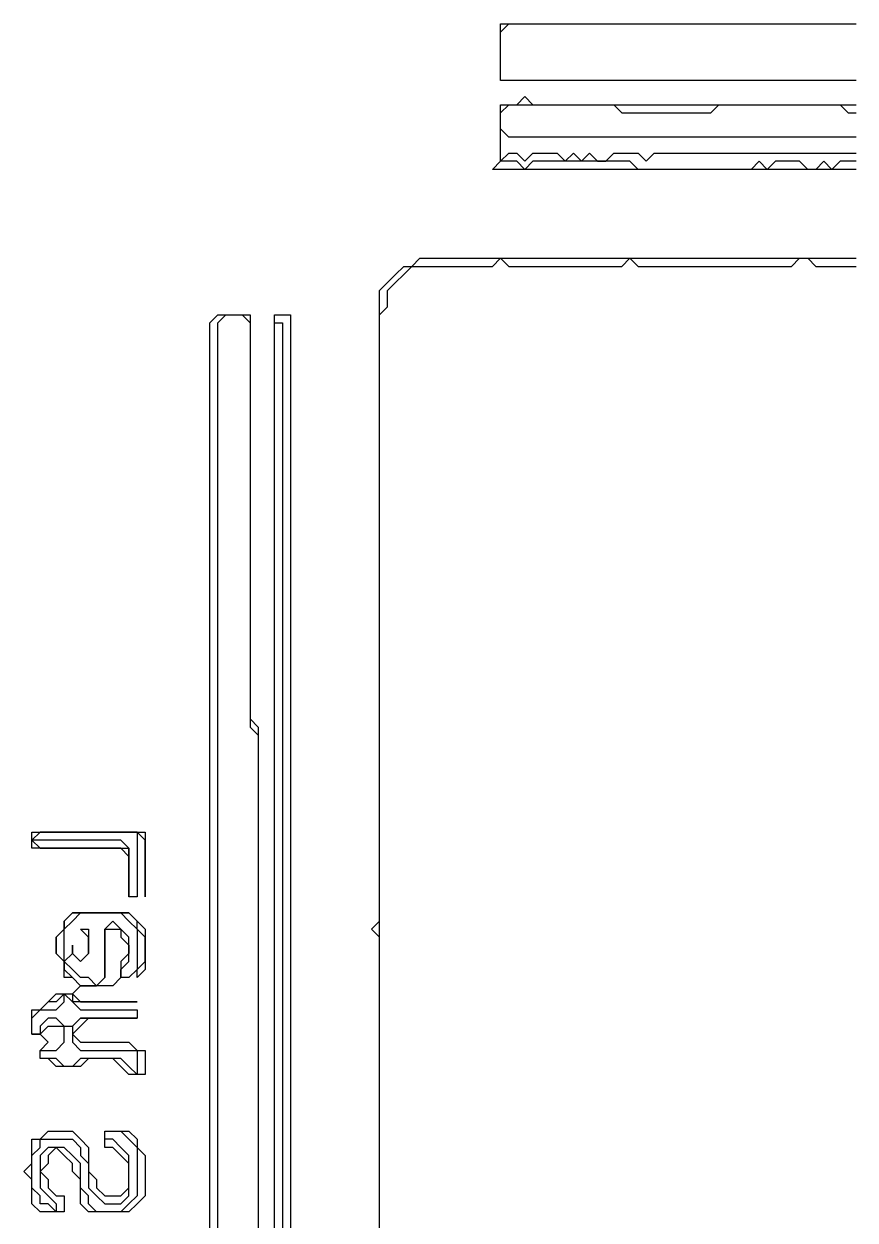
# Model space of a CAD drawing. Header units: metres. Extents: x 61 to 947, y 23 to 655.
# Drawn here: x 61 to 163.9, y 181 to 329 of the extents above; entities that cross this region are included whole.
import ezdxf

# ---------------------------------------------------------------- set-up
doc = ezdxf.new("R2010")
doc.units = ezdxf.units.M

msp = doc.modelspace()

# ---------------------------------------------------------------- linework, layer by layer
for points in [[(164, 322, 0), (163, 322, 0), (162, 322, 0), (161, 322, 0), (160, 322, 0), (159, 322, 0), (158, 322, 0), (157, 322, 0), (156, 322, 0), (155, 322, 0), (154, 322, 0), (153, 322, 0), (152, 322, 0), (151, 322, 0), (150, 322, 0), (149, 322, 0), (148, 322, 0), (147, 322, 0), (146, 322, 0), (145, 322, 0), (144, 322, 0), (143, 322, 0), (142, 322, 0), (141, 322, 0), (140, 322, 0), (139, 322, 0), (138, 322, 0), (137, 322, 0), (136, 322, 0), (135, 322, 0), (134, 322, 0), (133, 322, 0), (132, 322, 0), (131, 322, 0), (130, 322, 0), (129, 322, 0), (128, 322, 0), (127, 322, 0), (126, 322, 0), (125, 322, 0), (124, 322, 0), (123, 322, 0), (122, 322, 0), (121, 322, 0), (120, 322, 0), (120, 323, 0), (120, 324, 0), (120, 325, 0), (120, 326, 0), (120, 327, 0), (120, 328, 0), (121, 329, 0), (122, 329, 0), (123, 329, 0), (124, 329, 0), (125, 329, 0), (126, 329, 0), (127, 329, 0), (128, 329, 0), (129, 329, 0), (130, 329, 0), (131, 329, 0), (132, 329, 0), (133, 329, 0), (134, 329, 0), (135, 329, 0), (136, 329, 0), (137, 329, 0), (138, 329, 0), (139, 329, 0), (140, 329, 0), (141, 329, 0), (142, 329, 0), (143, 329, 0), (144, 329, 0), (145, 329, 0), (146, 329, 0), (147, 329, 0), (148, 329, 0), (149, 329, 0), (150, 329, 0), (151, 329, 0), (152, 329, 0), (153, 329, 0), (154, 329, 0), (155, 329, 0), (156, 329, 0), (157, 329, 0), (158, 329, 0), (159, 329, 0), (160, 329, 0), (161, 329, 0), (162, 329, 0), (163, 329, 0), (164, 329, 0)], [(164, 315, 0), (163, 315, 0), (162, 315, 0), (161, 315, 0), (160, 315, 0), (159, 315, 0), (158, 315, 0), (157, 315, 0), (156, 315, 0), (155, 315, 0), (154, 315, 0), (153, 315, 0), (152, 315, 0), (151, 315, 0), (150, 315, 0), (149, 315, 0), (148, 315, 0), (147, 315, 0), (146, 315, 0), (145, 315, 0), (144, 315, 0), (143, 315, 0), (142, 315, 0), (141, 315, 0), (140, 315, 0), (139, 315, 0), (138, 315, 0), (137, 315, 0), (136, 315, 0), (135, 315, 0), (134, 315, 0), (133, 315, 0), (132, 315, 0), (131, 315, 0), (130, 315, 0), (129, 315, 0), (128, 315, 0), (127, 315, 0), (126, 315, 0), (125, 315, 0), (124, 315, 0), (123, 315, 0), (122, 315, 0), (121, 315, 0), (120, 316, 0), (120, 317, 0), (120, 318, 0), (121, 319, 0), (122, 319, 0), (123, 320, 0), (124, 319, 0), (125, 319, 0), (126, 319, 0), (127, 319, 0), (128, 319, 0), (129, 319, 0), (130, 319, 0), (131, 319, 0), (132, 319, 0), (133, 319, 0), (134, 319, 0), (135, 319, 0), (136, 319, 0), (137, 319, 0), (138, 319, 0), (139, 319, 0), (140, 319, 0), (141, 319, 0), (142, 319, 0), (143, 319, 0), (144, 319, 0), (145, 319, 0), (146, 319, 0), (147, 319, 0), (148, 319, 0), (149, 319, 0), (150, 319, 0), (151, 319, 0), (152, 319, 0), (153, 319, 0), (154, 319, 0), (155, 319, 0), (156, 319, 0), (157, 319, 0), (158, 319, 0), (159, 319, 0), (160, 319, 0), (161, 319, 0), (162, 319, 0), (163, 319, 0), (164, 319, 0)], [(164, 312, 0), (163, 312, 0), (162, 312, 0), (161, 311, 0), (160, 312, 0), (159, 311, 0), (158, 311, 0), (157, 312, 0), (156, 312, 0), (155, 312, 0), (154, 312, 0), (153, 311, 0), (152, 312, 0), (151, 311, 0), (150, 311, 0), (149, 311, 0), (148, 311, 0), (147, 311, 0), (146, 311, 0), (145, 311, 0), (144, 311, 0), (143, 311, 0), (142, 311, 0), (141, 311, 0), (140, 311, 0), (139, 311, 0), (138, 311, 0), (137, 311, 0), (136, 312, 0), (135, 312, 0), (134, 312, 0), (133, 312, 0), (132, 312, 0), (131, 312, 0), (130, 312, 0), (129, 312, 0), (128, 312, 0), (127, 312, 0), (126, 312, 0), (125, 312, 0), (124, 312, 0), (123, 311, 0), (122, 312, 0), (121, 312, 0), (120, 312, 0), (121, 313, 0), (122, 313, 0), (123, 312, 0), (124, 313, 0), (125, 313, 0), (126, 313, 0), (127, 313, 0), (128, 312, 0), (129, 313, 0), (130, 312, 0), (131, 313, 0), (132, 312, 0), (133, 312, 0), (134, 313, 0), (135, 313, 0), (136, 313, 0), (137, 313, 0), (138, 312, 0), (139, 313, 0), (140, 313, 0), (141, 313, 0), (142, 313, 0), (143, 313, 0), (144, 313, 0), (145, 313, 0), (146, 313, 0), (147, 313, 0), (148, 313, 0), (149, 313, 0), (150, 313, 0), (151, 313, 0), (152, 313, 0), (153, 313, 0), (154, 313, 0), (155, 313, 0), (156, 313, 0), (157, 313, 0), (158, 313, 0), (159, 313, 0), (160, 313, 0), (161, 313, 0), (162, 313, 0), (163, 313, 0), (164, 313, 0)], [(105, 180, 0), (105, 181, 0), (105, 182, 0), (105, 183, 0), (105, 184, 0), (105, 185, 0), (105, 186, 0), (105, 187, 0), (105, 188, 0), (105, 189, 0), (105, 190, 0), (105, 191, 0), (105, 192, 0), (105, 193, 0), (105, 194, 0), (105, 195, 0), (105, 196, 0), (105, 197, 0), (105, 198, 0), (105, 199, 0), (105, 200, 0), (105, 201, 0), (105, 202, 0), (105, 203, 0), (105, 204, 0), (105, 205, 0), (105, 206, 0), (105, 207, 0), (105, 208, 0), (105, 209, 0), (105, 210, 0), (105, 211, 0), (105, 212, 0), (105, 213, 0), (105, 214, 0), (105, 215, 0), (105, 216, 0), (105, 217, 0), (105, 218, 0), (105, 219, 0), (105, 220, 0), (105, 221, 0), (105, 222, 0), (105, 223, 0), (105, 224, 0), (105, 225, 0), (105, 226, 0), (105, 227, 0), (105, 228, 0), (105, 229, 0), (105, 230, 0), (105, 231, 0), (105, 232, 0), (105, 233, 0), (105, 234, 0), (105, 235, 0), (105, 236, 0), (105, 237, 0), (105, 238, 0), (105, 239, 0), (105, 240, 0), (105, 241, 0), (105, 242, 0), (105, 243, 0), (105, 244, 0), (105, 245, 0), (105, 246, 0), (105, 247, 0), (105, 248, 0), (105, 249, 0), (105, 250, 0), (105, 251, 0), (105, 252, 0), (105, 253, 0), (105, 254, 0), (105, 255, 0), (105, 256, 0), (105, 257, 0), (105, 258, 0), (105, 259, 0), (105, 260, 0), (105, 261, 0), (105, 262, 0), (105, 263, 0), (105, 264, 0), (105, 265, 0), (105, 266, 0), (105, 267, 0), (105, 268, 0), (105, 269, 0), (105, 270, 0), (105, 271, 0), (105, 272, 0), (105, 273, 0), (105, 274, 0), (105, 275, 0), (105, 276, 0), (105, 277, 0), (105, 278, 0), (105, 279, 0), (105, 280, 0), (105, 281, 0), (105, 282, 0), (105, 283, 0), (105, 284, 0), (105, 285, 0), (105, 286, 0), (105, 287, 0), (105, 288, 0), (105, 289, 0), (105, 290, 0), (105, 291, 0), (105, 292, 0), (105, 293, 0), (106, 294, 0), (106, 295, 0), (106, 296, 0), (107, 297, 0), (108, 298, 0), (109, 299, 0), (110, 299, 0), (111, 299, 0), (112, 299, 0), (113, 299, 0), (114, 299, 0), (115, 299, 0), (116, 299, 0), (117, 299, 0), (118, 299, 0), (119, 299, 0), (120, 300, 0), (121, 299, 0), (122, 299, 0), (123, 299, 0), (124, 299, 0), (125, 299, 0), (126, 299, 0), (127, 299, 0), (128, 299, 0), (129, 299, 0), (130, 299, 0), (131, 299, 0), (132, 299, 0), (133, 299, 0), (134, 299, 0), (135, 299, 0), (136, 300, 0), (137, 299, 0), (138, 299, 0), (139, 299, 0), (140, 299, 0), (141, 299, 0), (142, 299, 0), (143, 299, 0), (144, 299, 0), (145, 299, 0), (146, 299, 0), (147, 299, 0), (148, 299, 0), (149, 299, 0), (150, 299, 0), (151, 299, 0), (152, 299, 0), (153, 299, 0), (154, 299, 0), (155, 299, 0), (156, 299, 0), (157, 300, 0), (158, 300, 0), (159, 299, 0), (160, 299, 0), (161, 299, 0), (162, 299, 0), (163, 299, 0), (164, 299, 0)], [(85, 180, 0), (85, 181, 0), (85, 182, 0), (85, 183, 0), (85, 184, 0), (85, 185, 0), (85, 186, 0), (85, 187, 0), (85, 188, 0), (85, 189, 0), (85, 190, 0), (85, 191, 0), (85, 192, 0), (85, 193, 0), (85, 194, 0), (85, 195, 0), (85, 196, 0), (85, 197, 0), (85, 198, 0), (85, 199, 0), (85, 200, 0), (85, 201, 0), (85, 202, 0), (85, 203, 0), (85, 204, 0), (85, 205, 0), (85, 206, 0), (85, 207, 0), (85, 208, 0), (85, 209, 0), (85, 210, 0), (85, 211, 0), (85, 212, 0), (85, 213, 0), (85, 214, 0), (85, 215, 0), (85, 216, 0), (85, 217, 0), (85, 218, 0), (85, 219, 0), (85, 220, 0), (85, 221, 0), (85, 222, 0), (85, 223, 0), (85, 224, 0), (85, 225, 0), (85, 226, 0), (85, 227, 0), (85, 228, 0), (85, 229, 0), (85, 230, 0), (85, 231, 0), (85, 232, 0), (85, 233, 0), (85, 234, 0), (85, 235, 0), (85, 236, 0), (85, 237, 0), (85, 238, 0), (85, 239, 0), (85, 240, 0), (85, 241, 0), (85, 242, 0), (85, 243, 0), (85, 244, 0), (85, 245, 0), (85, 246, 0), (85, 247, 0), (85, 248, 0), (85, 249, 0), (85, 250, 0), (85, 251, 0), (85, 252, 0), (85, 253, 0), (85, 254, 0), (85, 255, 0), (85, 256, 0), (85, 257, 0), (85, 258, 0), (85, 259, 0), (85, 260, 0), (85, 261, 0), (85, 262, 0), (85, 263, 0), (85, 264, 0), (85, 265, 0), (85, 266, 0), (85, 267, 0), (85, 268, 0), (85, 269, 0), (85, 270, 0), (85, 271, 0), (85, 272, 0), (85, 273, 0), (85, 274, 0), (85, 275, 0), (85, 276, 0), (85, 277, 0), (85, 278, 0), (85, 279, 0), (85, 280, 0), (85, 281, 0), (85, 282, 0), (85, 283, 0), (85, 284, 0), (85, 285, 0), (85, 286, 0), (85, 287, 0), (85, 288, 0), (85, 289, 0), (85, 290, 0), (85, 291, 0), (85, 292, 0), (86, 293, 0), (87, 293, 0), (88, 293, 0), (89, 292, 0), (89, 291, 0), (89, 290, 0), (89, 289, 0), (89, 288, 0), (89, 287, 0), (89, 286, 0), (89, 285, 0), (89, 284, 0), (89, 283, 0), (89, 282, 0), (89, 281, 0), (89, 280, 0), (89, 279, 0), (89, 278, 0), (89, 277, 0), (89, 276, 0), (89, 275, 0), (89, 274, 0), (89, 273, 0), (89, 272, 0), (89, 271, 0), (89, 270, 0), (89, 269, 0), (89, 268, 0), (89, 267, 0), (89, 266, 0), (89, 265, 0), (89, 264, 0), (89, 263, 0), (89, 262, 0), (89, 261, 0), (89, 260, 0), (89, 259, 0), (89, 258, 0), (89, 257, 0), (89, 256, 0), (89, 255, 0), (89, 254, 0), (89, 253, 0), (89, 252, 0), (89, 251, 0), (89, 250, 0), (89, 249, 0), (89, 248, 0), (89, 247, 0), (89, 246, 0), (89, 245, 0), (89, 244, 0), (89, 243, 0), (89, 242, 0), (90, 241, 0), (90, 240, 0), (90, 239, 0), (90, 238, 0), (90, 237, 0), (90, 236, 0), (90, 235, 0), (90, 234, 0), (90, 233, 0), (90, 232, 0), (90, 231, 0), (90, 230, 0), (90, 229, 0), (90, 228, 0), (90, 227, 0), (90, 226, 0), (90, 225, 0), (90, 224, 0), (90, 223, 0), (90, 222, 0), (90, 221, 0), (90, 220, 0), (90, 219, 0), (90, 218, 0), (90, 217, 0), (90, 216, 0), (90, 215, 0), (90, 214, 0), (90, 213, 0), (90, 212, 0), (90, 211, 0), (90, 210, 0), (90, 209, 0), (90, 208, 0), (90, 207, 0), (90, 206, 0), (90, 205, 0), (90, 204, 0), (90, 203, 0), (90, 202, 0), (90, 201, 0), (90, 200, 0), (90, 199, 0), (90, 198, 0), (90, 197, 0), (90, 196, 0), (90, 195, 0), (90, 194, 0), (90, 193, 0), (90, 192, 0), (90, 191, 0), (90, 190, 0), (90, 189, 0), (90, 188, 0), (90, 187, 0), (90, 186, 0), (90, 185, 0), (90, 184, 0), (90, 183, 0), (90, 182, 0), (90, 181, 0), (90, 180, 0)], [(92, 180, 0), (92, 181, 0), (92, 182, 0), (92, 183, 0), (92, 184, 0), (92, 185, 0), (92, 186, 0), (92, 187, 0), (92, 188, 0), (92, 189, 0), (92, 190, 0), (92, 191, 0), (92, 192, 0), (92, 193, 0), (92, 194, 0), (92, 195, 0), (92, 196, 0), (92, 197, 0), (92, 198, 0), (92, 199, 0), (92, 200, 0), (92, 201, 0), (92, 202, 0), (92, 203, 0), (92, 204, 0), (92, 205, 0), (92, 206, 0), (92, 207, 0), (92, 208, 0), (92, 209, 0), (92, 210, 0), (92, 211, 0), (92, 212, 0), (92, 213, 0), (92, 214, 0), (92, 215, 0), (92, 216, 0), (92, 217, 0), (92, 218, 0), (92, 219, 0), (92, 220, 0), (92, 221, 0), (92, 222, 0), (92, 223, 0), (92, 224, 0), (92, 225, 0), (92, 226, 0), (92, 227, 0), (92, 228, 0), (92, 229, 0), (92, 230, 0), (92, 231, 0), (92, 232, 0), (92, 233, 0), (92, 234, 0), (92, 235, 0), (92, 236, 0), (92, 237, 0), (92, 238, 0), (92, 239, 0), (92, 240, 0), (92, 241, 0), (92, 242, 0), (92, 243, 0), (92, 244, 0), (92, 245, 0), (92, 246, 0), (92, 247, 0), (92, 248, 0), (92, 249, 0), (92, 250, 0), (92, 251, 0), (92, 252, 0), (92, 253, 0), (92, 254, 0), (92, 255, 0), (92, 256, 0), (92, 257, 0), (92, 258, 0), (92, 259, 0), (92, 260, 0), (92, 261, 0), (92, 262, 0), (92, 263, 0), (92, 264, 0), (92, 265, 0), (92, 266, 0), (92, 267, 0), (92, 268, 0), (92, 269, 0), (92, 270, 0), (92, 271, 0), (92, 272, 0), (92, 273, 0), (92, 274, 0), (92, 275, 0), (92, 276, 0), (92, 277, 0), (92, 278, 0), (92, 279, 0), (92, 280, 0), (92, 281, 0), (92, 282, 0), (92, 283, 0), (92, 284, 0), (92, 285, 0), (92, 286, 0), (92, 287, 0), (92, 288, 0), (92, 289, 0), (92, 290, 0), (92, 291, 0), (92, 292, 0), (93, 292, 0), (93, 291, 0), (93, 290, 0), (93, 289, 0), (93, 288, 0), (93, 287, 0), (93, 286, 0), (93, 285, 0), (93, 284, 0), (93, 283, 0), (93, 282, 0), (93, 281, 0), (93, 280, 0), (93, 279, 0), (93, 278, 0), (93, 277, 0), (93, 276, 0), (93, 275, 0), (93, 274, 0), (93, 273, 0), (93, 272, 0), (93, 271, 0), (93, 270, 0), (93, 269, 0), (93, 268, 0), (93, 267, 0), (93, 266, 0), (93, 265, 0), (93, 264, 0), (93, 263, 0), (93, 262, 0), (93, 261, 0), (93, 260, 0), (93, 259, 0), (93, 258, 0), (93, 257, 0), (93, 256, 0), (93, 255, 0), (93, 254, 0), (93, 253, 0), (93, 252, 0), (93, 251, 0), (93, 250, 0), (93, 249, 0), (93, 248, 0), (93, 247, 0), (93, 246, 0), (93, 245, 0), (93, 244, 0), (93, 243, 0), (93, 242, 0), (93, 241, 0), (93, 240, 0), (93, 239, 0), (93, 238, 0), (93, 237, 0), (93, 236, 0), (93, 235, 0), (93, 234, 0), (93, 233, 0), (93, 232, 0), (93, 231, 0), (93, 230, 0), (93, 229, 0), (93, 228, 0), (93, 227, 0), (93, 226, 0), (93, 225, 0), (93, 224, 0), (93, 223, 0), (93, 222, 0), (93, 221, 0), (93, 220, 0), (93, 219, 0), (93, 218, 0), (93, 217, 0), (93, 216, 0), (93, 215, 0), (93, 214, 0), (93, 213, 0), (93, 212, 0), (93, 211, 0), (93, 210, 0), (93, 209, 0), (93, 208, 0), (93, 207, 0), (93, 206, 0), (93, 205, 0), (93, 204, 0), (93, 203, 0), (93, 202, 0), (93, 201, 0), (93, 200, 0), (93, 199, 0), (93, 198, 0), (93, 197, 0), (93, 196, 0), (93, 195, 0), (93, 194, 0), (93, 193, 0), (93, 192, 0), (93, 191, 0), (93, 190, 0), (93, 189, 0), (93, 188, 0), (93, 187, 0), (93, 186, 0), (93, 185, 0), (93, 184, 0), (93, 183, 0), (93, 182, 0), (93, 181, 0), (93, 180, 0)]]:
    msp.add_polyline3d(points)
for points in [[(74, 221, 0), (74, 222, 0), (74, 223, 0), (74, 224, 0), (74, 225, 0), (74, 226, 0), (74, 227, 0), (73, 228, 0), (72, 228, 0), (71, 228, 0), (70, 228, 0), (69, 228, 0), (68, 228, 0), (67, 228, 0), (66, 228, 0), (65, 228, 0), (64, 228, 0), (63, 228, 0), (62, 228, 0), (62, 229, 0), (63, 229, 0), (64, 229, 0), (65, 229, 0), (66, 229, 0), (67, 229, 0), (68, 229, 0), (69, 229, 0), (70, 229, 0), (71, 229, 0), (72, 229, 0), (73, 229, 0), (74, 229, 0), (75, 229, 0), (75, 228, 0), (75, 227, 0), (75, 226, 0), (75, 225, 0), (75, 224, 0), (75, 223, 0), (75, 222, 0), (75, 221, 0)], [(70, 210, 0), (69, 211, 0), (68, 211, 0), (67, 212, 0), (66, 213, 0), (66, 214, 0), (66, 215, 0), (66, 216, 0), (66, 217, 0), (67, 218, 0), (68, 219, 0), (69, 219, 0), (70, 219, 0), (71, 219, 0), (72, 219, 0), (73, 219, 0), (74, 218, 0), (75, 217, 0), (75, 216, 0), (75, 215, 0), (75, 214, 0), (75, 213, 0), (75, 212, 0), (74, 211, 0), (73, 211, 0), (73, 212, 0), (74, 213, 0), (74, 214, 0), (74, 215, 0), (74, 216, 0), (73, 217, 0), (72, 218, 0), (71, 217, 0), (71, 216, 0), (71, 215, 0), (71, 214, 0), (71, 213, 0), (71, 212, 0), (71, 211, 0)], [(75, 199, 0), (74, 200, 0), (73, 201, 0), (72, 201, 0), (71, 201, 0), (70, 201, 0), (69, 201, 0), (68, 201, 0), (67, 200, 0), (66, 200, 0), (65, 201, 0), (64, 201, 0), (63, 201, 0), (63, 202, 0), (64, 202, 0), (65, 202, 0), (66, 203, 0), (66, 204, 0), (66, 205, 0), (65, 206, 0), (64, 206, 0), (63, 205, 0), (63, 204, 0), (62, 204, 0), (62, 205, 0), (62, 206, 0), (63, 207, 0), (64, 207, 0), (65, 207, 0), (66, 208, 0), (66, 209, 0), (67, 209, 0), (67, 208, 0), (68, 207, 0), (69, 207, 0), (70, 207, 0), (71, 207, 0), (72, 207, 0), (73, 207, 0), (74, 207, 0), (75, 207, 0), (75, 206, 0), (74, 206, 0), (73, 206, 0), (72, 206, 0), (71, 206, 0), (70, 206, 0), (69, 206, 0), (68, 206, 0), (67, 205, 0), (67, 204, 0), (67, 203, 0), (68, 202, 0), (69, 202, 0), (70, 202, 0), (71, 202, 0), (72, 202, 0), (73, 202, 0), (74, 202, 0), (75, 202, 0), (75, 201, 0), (75, 200, 0)], [(65, 182, 0), (64, 183, 0), (63, 183, 0), (63, 184, 0), (62, 185, 0), (62, 186, 0), (62, 187, 0), (62, 188, 0), (62, 189, 0), (63, 190, 0), (63, 191, 0), (64, 191, 0), (65, 191, 0), (66, 191, 0), (67, 191, 0), (68, 190, 0), (68, 189, 0), (69, 188, 0), (69, 187, 0), (69, 186, 0), (69, 185, 0), (70, 184, 0), (71, 183, 0), (72, 183, 0), (73, 183, 0), (74, 184, 0), (74, 185, 0), (74, 186, 0), (74, 187, 0), (74, 188, 0), (74, 189, 0), (73, 190, 0), (72, 191, 0), (71, 191, 0), (71, 192, 0), (72, 192, 0), (73, 192, 0), (74, 191, 0), (75, 190, 0), (75, 189, 0), (75, 188, 0), (75, 187, 0), (75, 186, 0), (75, 185, 0), (75, 184, 0), (74, 183, 0), (73, 182, 0), (72, 182, 0), (71, 182, 0), (70, 182, 0), (69, 183, 0), (69, 184, 0), (68, 185, 0), (68, 186, 0), (68, 187, 0), (68, 188, 0), (67, 189, 0), (66, 190, 0), (65, 190, 0), (64, 190, 0), (63, 189, 0), (63, 188, 0), (63, 187, 0), (63, 186, 0), (63, 185, 0), (64, 184, 0), (65, 183, 0)]]:
    msp.add_polyline3d(points, close=True)
at = {"layer": '1'}
for points in [[(164, 322, 0), (163, 322, 0), (162, 322, 0), (161, 322, 0), (160, 322, 0), (159, 322, 0), (158, 322, 0), (157, 322, 0), (156, 322, 0), (155, 322, 0), (154, 322, 0), (153, 322, 0), (152, 322, 0), (151, 322, 0), (150, 322, 0), (149, 322, 0), (148, 322, 0), (147, 322, 0), (146, 322, 0), (145, 322, 0), (144, 322, 0), (143, 322, 0), (142, 322, 0), (141, 322, 0), (140, 322, 0), (139, 322, 0), (138, 322, 0), (137, 322, 0), (136, 322, 0), (135, 322, 0), (134, 322, 0), (133, 322, 0), (132, 322, 0), (131, 322, 0), (130, 322, 0), (129, 322, 0), (128, 322, 0), (127, 322, 0), (126, 322, 0), (125, 322, 0), (124, 322, 0), (123, 322, 0), (122, 322, 0), (121, 322, 0), (120, 322, 0), (120, 323, 0), (120, 324, 0), (120, 325, 0), (120, 326, 0), (120, 327, 0), (120, 328, 0), (120, 329, 0), (121, 329, 0), (122, 329, 0), (123, 329, 0), (124, 329, 0), (125, 329, 0), (126, 329, 0), (127, 329, 0), (128, 329, 0), (129, 329, 0), (130, 329, 0), (131, 329, 0), (132, 329, 0), (133, 329, 0), (134, 329, 0), (135, 329, 0), (136, 329, 0), (137, 329, 0), (138, 329, 0), (139, 329, 0), (140, 329, 0), (141, 329, 0), (142, 329, 0), (143, 329, 0), (144, 329, 0), (145, 329, 0), (146, 329, 0), (147, 329, 0), (148, 329, 0), (149, 329, 0), (150, 329, 0), (151, 329, 0), (152, 329, 0), (153, 329, 0), (154, 329, 0), (155, 329, 0), (156, 329, 0), (157, 329, 0), (158, 329, 0), (159, 329, 0), (160, 329, 0), (161, 329, 0), (162, 329, 0), (163, 329, 0), (164, 329, 0)], [(164, 311, 0), (163, 311, 0), (162, 311, 0), (161, 311, 0), (160, 311, 0), (159, 311, 0), (158, 311, 0), (157, 311, 0), (156, 311, 0), (155, 311, 0), (154, 311, 0), (153, 311, 0), (152, 311, 0), (151, 311, 0), (150, 311, 0), (149, 311, 0), (148, 311, 0), (147, 311, 0), (146, 311, 0), (145, 311, 0), (144, 311, 0), (143, 311, 0), (142, 311, 0), (141, 311, 0), (140, 311, 0), (139, 311, 0), (138, 311, 0), (137, 311, 0), (136, 311, 0), (135, 311, 0), (134, 311, 0), (133, 311, 0), (132, 311, 0), (131, 311, 0), (130, 311, 0), (129, 311, 0), (128, 311, 0), (127, 311, 0), (126, 311, 0), (125, 311, 0), (124, 311, 0), (123, 311, 0), (122, 311, 0), (121, 311, 0), (120, 311, 0), (119, 311, 0), (120, 312, 0), (120, 313, 0), (120, 314, 0), (120, 315, 0), (120, 316, 0), (120, 317, 0), (120, 318, 0), (120, 319, 0), (121, 319, 0), (122, 319, 0), (123, 319, 0), (124, 319, 0), (125, 319, 0), (126, 319, 0), (127, 319, 0), (128, 319, 0), (129, 319, 0), (130, 319, 0), (131, 319, 0), (132, 319, 0), (133, 319, 0), (134, 319, 0), (135, 318, 0), (136, 318, 0), (137, 318, 0), (138, 318, 0), (139, 318, 0), (140, 318, 0), (141, 318, 0), (142, 318, 0), (143, 318, 0), (144, 318, 0), (145, 318, 0), (146, 318, 0), (147, 319, 0), (148, 319, 0), (149, 319, 0), (150, 319, 0), (151, 319, 0), (152, 319, 0), (153, 319, 0), (154, 319, 0), (155, 319, 0), (156, 319, 0), (157, 319, 0), (158, 319, 0), (159, 319, 0), (160, 319, 0), (161, 319, 0), (162, 319, 0), (163, 318, 0), (164, 318, 0)], [(105, 180, 0), (105, 181, 0), (105, 182, 0), (105, 183, 0), (105, 184, 0), (105, 185, 0), (105, 186, 0), (105, 187, 0), (105, 188, 0), (105, 189, 0), (105, 190, 0), (105, 191, 0), (105, 192, 0), (105, 193, 0), (105, 194, 0), (105, 195, 0), (105, 196, 0), (105, 197, 0), (105, 198, 0), (105, 199, 0), (105, 200, 0), (105, 201, 0), (105, 202, 0), (105, 203, 0), (105, 204, 0), (105, 205, 0), (105, 206, 0), (105, 207, 0), (105, 208, 0), (105, 209, 0), (105, 210, 0), (105, 211, 0), (105, 212, 0), (105, 213, 0), (105, 214, 0), (105, 215, 0), (105, 216, 0), (104, 217, 0), (105, 218, 0), (105, 219, 0), (105, 220, 0), (105, 221, 0), (105, 222, 0), (105, 223, 0), (105, 224, 0), (105, 225, 0), (105, 226, 0), (105, 227, 0), (105, 228, 0), (105, 229, 0), (105, 230, 0), (105, 231, 0), (105, 232, 0), (105, 233, 0), (105, 234, 0), (105, 235, 0), (105, 236, 0), (105, 237, 0), (105, 238, 0), (105, 239, 0), (105, 240, 0), (105, 241, 0), (105, 242, 0), (105, 243, 0), (105, 244, 0), (105, 245, 0), (105, 246, 0), (105, 247, 0), (105, 248, 0), (105, 249, 0), (105, 250, 0), (105, 251, 0), (105, 252, 0), (105, 253, 0), (105, 254, 0), (105, 255, 0), (105, 256, 0), (105, 257, 0), (105, 258, 0), (105, 259, 0), (105, 260, 0), (105, 261, 0), (105, 262, 0), (105, 263, 0), (105, 264, 0), (105, 265, 0), (105, 266, 0), (105, 267, 0), (105, 268, 0), (105, 269, 0), (105, 270, 0), (105, 271, 0), (105, 272, 0), (105, 273, 0), (105, 274, 0), (105, 275, 0), (105, 276, 0), (105, 277, 0), (105, 278, 0), (105, 279, 0), (105, 280, 0), (105, 281, 0), (105, 282, 0), (105, 283, 0), (105, 284, 0), (105, 285, 0), (105, 286, 0), (105, 287, 0), (105, 288, 0), (105, 289, 0), (105, 290, 0), (105, 291, 0), (105, 292, 0), (105, 293, 0), (105, 294, 0), (105, 295, 0), (105, 296, 0), (106, 297, 0), (107, 298, 0), (108, 299, 0), (109, 299, 0), (110, 300, 0), (111, 300, 0), (112, 300, 0), (113, 300, 0), (114, 300, 0), (115, 300, 0), (116, 300, 0), (117, 300, 0), (118, 300, 0), (119, 300, 0), (120, 300, 0), (121, 300, 0), (122, 300, 0), (123, 300, 0), (124, 300, 0), (125, 300, 0), (126, 300, 0), (127, 300, 0), (128, 300, 0), (129, 300, 0), (130, 300, 0), (131, 300, 0), (132, 300, 0), (133, 300, 0), (134, 300, 0), (135, 300, 0), (136, 300, 0), (137, 300, 0), (138, 300, 0), (139, 300, 0), (140, 300, 0), (141, 300, 0), (142, 300, 0), (143, 300, 0), (144, 300, 0), (145, 300, 0), (146, 300, 0), (147, 300, 0), (148, 300, 0), (149, 300, 0), (150, 300, 0), (151, 300, 0), (152, 300, 0), (153, 300, 0), (154, 300, 0), (155, 300, 0), (156, 300, 0), (157, 300, 0), (158, 300, 0), (159, 300, 0), (160, 300, 0), (161, 300, 0), (162, 300, 0), (163, 300, 0), (164, 300, 0)], [(84, 180, 0), (84, 181, 0), (84, 182, 0), (84, 183, 0), (84, 184, 0), (84, 185, 0), (84, 186, 0), (84, 187, 0), (84, 188, 0), (84, 189, 0), (84, 190, 0), (84, 191, 0), (84, 192, 0), (84, 193, 0), (84, 194, 0), (84, 195, 0), (84, 196, 0), (84, 197, 0), (84, 198, 0), (84, 199, 0), (84, 200, 0), (84, 201, 0), (84, 202, 0), (84, 203, 0), (84, 204, 0), (84, 205, 0), (84, 206, 0), (84, 207, 0), (84, 208, 0), (84, 209, 0), (84, 210, 0), (84, 211, 0), (84, 212, 0), (84, 213, 0), (84, 214, 0), (84, 215, 0), (84, 216, 0), (84, 217, 0), (84, 218, 0), (84, 219, 0), (84, 220, 0), (84, 221, 0), (84, 222, 0), (84, 223, 0), (84, 224, 0), (84, 225, 0), (84, 226, 0), (84, 227, 0), (84, 228, 0), (84, 229, 0), (84, 230, 0), (84, 231, 0), (84, 232, 0), (84, 233, 0), (84, 234, 0), (84, 235, 0), (84, 236, 0), (84, 237, 0), (84, 238, 0), (84, 239, 0), (84, 240, 0), (84, 241, 0), (84, 242, 0), (84, 243, 0), (84, 244, 0), (84, 245, 0), (84, 246, 0), (84, 247, 0), (84, 248, 0), (84, 249, 0), (84, 250, 0), (84, 251, 0), (84, 252, 0), (84, 253, 0), (84, 254, 0), (84, 255, 0), (84, 256, 0), (84, 257, 0), (84, 258, 0), (84, 259, 0), (84, 260, 0), (84, 261, 0), (84, 262, 0), (84, 263, 0), (84, 264, 0), (84, 265, 0), (84, 266, 0), (84, 267, 0), (84, 268, 0), (84, 269, 0), (84, 270, 0), (84, 271, 0), (84, 272, 0), (84, 273, 0), (84, 274, 0), (84, 275, 0), (84, 276, 0), (84, 277, 0), (84, 278, 0), (84, 279, 0), (84, 280, 0), (84, 281, 0), (84, 282, 0), (84, 283, 0), (84, 284, 0), (84, 285, 0), (84, 286, 0), (84, 287, 0), (84, 288, 0), (84, 289, 0), (84, 290, 0), (84, 291, 0), (84, 292, 0), (85, 293, 0), (86, 293, 0), (87, 293, 0), (88, 293, 0), (89, 293, 0), (89, 292, 0), (89, 291, 0), (89, 290, 0), (89, 289, 0), (89, 288, 0), (89, 287, 0), (89, 286, 0), (89, 285, 0), (89, 284, 0), (89, 283, 0), (89, 282, 0), (89, 281, 0), (89, 280, 0), (89, 279, 0), (89, 278, 0), (89, 277, 0), (89, 276, 0), (89, 275, 0), (89, 274, 0), (89, 273, 0), (89, 272, 0), (89, 271, 0), (89, 270, 0), (89, 269, 0), (89, 268, 0), (89, 267, 0), (89, 266, 0), (89, 265, 0), (89, 264, 0), (89, 263, 0), (89, 262, 0), (89, 261, 0), (89, 260, 0), (89, 259, 0), (89, 258, 0), (89, 257, 0), (89, 256, 0), (89, 255, 0), (89, 254, 0), (89, 253, 0), (89, 252, 0), (89, 251, 0), (89, 250, 0), (89, 249, 0), (89, 248, 0), (89, 247, 0), (89, 246, 0), (89, 245, 0), (89, 244, 0), (89, 243, 0), (90, 242, 0), (90, 241, 0), (90, 240, 0), (90, 239, 0), (90, 238, 0), (90, 237, 0), (90, 236, 0), (90, 235, 0), (90, 234, 0), (90, 233, 0), (90, 232, 0), (90, 231, 0), (90, 230, 0), (90, 229, 0), (90, 228, 0), (90, 227, 0), (90, 226, 0), (90, 225, 0), (90, 224, 0), (90, 223, 0), (90, 222, 0), (90, 221, 0), (90, 220, 0), (90, 219, 0), (90, 218, 0), (90, 217, 0), (90, 216, 0), (90, 215, 0), (90, 214, 0), (90, 213, 0), (90, 212, 0), (90, 211, 0), (90, 210, 0), (90, 209, 0), (90, 208, 0), (90, 207, 0), (90, 206, 0), (90, 205, 0), (90, 204, 0), (90, 203, 0), (90, 202, 0), (90, 201, 0), (90, 200, 0), (90, 199, 0), (90, 198, 0), (90, 197, 0), (90, 196, 0), (90, 195, 0), (90, 194, 0), (90, 193, 0), (90, 192, 0), (90, 191, 0), (90, 190, 0), (90, 189, 0), (90, 188, 0), (90, 187, 0), (90, 186, 0), (90, 185, 0), (90, 184, 0), (90, 183, 0), (90, 182, 0), (90, 181, 0), (90, 180, 0)], [(92, 180, 0), (92, 181, 0), (92, 182, 0), (92, 183, 0), (92, 184, 0), (92, 185, 0), (92, 186, 0), (92, 187, 0), (92, 188, 0), (92, 189, 0), (92, 190, 0), (92, 191, 0), (92, 192, 0), (92, 193, 0), (92, 194, 0), (92, 195, 0), (92, 196, 0), (92, 197, 0), (92, 198, 0), (92, 199, 0), (92, 200, 0), (92, 201, 0), (92, 202, 0), (92, 203, 0), (92, 204, 0), (92, 205, 0), (92, 206, 0), (92, 207, 0), (92, 208, 0), (92, 209, 0), (92, 210, 0), (92, 211, 0), (92, 212, 0), (92, 213, 0), (92, 214, 0), (92, 215, 0), (92, 216, 0), (92, 217, 0), (92, 218, 0), (92, 219, 0), (92, 220, 0), (92, 221, 0), (92, 222, 0), (92, 223, 0), (92, 224, 0), (92, 225, 0), (92, 226, 0), (92, 227, 0), (92, 228, 0), (92, 229, 0), (92, 230, 0), (92, 231, 0), (92, 232, 0), (92, 233, 0), (92, 234, 0), (92, 235, 0), (92, 236, 0), (92, 237, 0), (92, 238, 0), (92, 239, 0), (92, 240, 0), (92, 241, 0), (92, 242, 0), (92, 243, 0), (92, 244, 0), (92, 245, 0), (92, 246, 0), (92, 247, 0), (92, 248, 0), (92, 249, 0), (92, 250, 0), (92, 251, 0), (92, 252, 0), (92, 253, 0), (92, 254, 0), (92, 255, 0), (92, 256, 0), (92, 257, 0), (92, 258, 0), (92, 259, 0), (92, 260, 0), (92, 261, 0), (92, 262, 0), (92, 263, 0), (92, 264, 0), (92, 265, 0), (92, 266, 0), (92, 267, 0), (92, 268, 0), (92, 269, 0), (92, 270, 0), (92, 271, 0), (92, 272, 0), (92, 273, 0), (92, 274, 0), (92, 275, 0), (92, 276, 0), (92, 277, 0), (92, 278, 0), (92, 279, 0), (92, 280, 0), (92, 281, 0), (92, 282, 0), (92, 283, 0), (92, 284, 0), (92, 285, 0), (92, 286, 0), (92, 287, 0), (92, 288, 0), (92, 289, 0), (92, 290, 0), (92, 291, 0), (92, 292, 0), (92, 293, 0), (93, 293, 0), (94, 293, 0), (94, 292, 0), (94, 291, 0), (94, 290, 0), (94, 289, 0), (94, 288, 0), (94, 287, 0), (94, 286, 0), (94, 285, 0), (94, 284, 0), (94, 283, 0), (94, 282, 0), (94, 281, 0), (94, 280, 0), (94, 279, 0), (94, 278, 0), (94, 277, 0), (94, 276, 0), (94, 275, 0), (94, 274, 0), (94, 273, 0), (94, 272, 0), (94, 271, 0), (94, 270, 0), (94, 269, 0), (94, 268, 0), (94, 267, 0), (94, 266, 0), (94, 265, 0), (94, 264, 0), (94, 263, 0), (94, 262, 0), (94, 261, 0), (94, 260, 0), (94, 259, 0), (94, 258, 0), (94, 257, 0), (94, 256, 0), (94, 255, 0), (94, 254, 0), (94, 253, 0), (94, 252, 0), (94, 251, 0), (94, 250, 0), (94, 249, 0), (94, 248, 0), (94, 247, 0), (94, 246, 0), (94, 245, 0), (94, 244, 0), (94, 243, 0), (94, 242, 0), (94, 241, 0), (94, 240, 0), (94, 239, 0), (94, 238, 0), (94, 237, 0), (94, 236, 0), (94, 235, 0), (94, 234, 0), (94, 233, 0), (94, 232, 0), (94, 231, 0), (94, 230, 0), (94, 229, 0), (94, 228, 0), (94, 227, 0), (94, 226, 0), (94, 225, 0), (94, 224, 0), (94, 223, 0), (94, 222, 0), (94, 221, 0), (94, 220, 0), (94, 219, 0), (94, 218, 0), (94, 217, 0), (94, 216, 0), (94, 215, 0), (94, 214, 0), (94, 213, 0), (94, 212, 0), (94, 211, 0), (94, 210, 0), (94, 209, 0), (94, 208, 0), (94, 207, 0), (94, 206, 0), (94, 205, 0), (94, 204, 0), (94, 203, 0), (94, 202, 0), (94, 201, 0), (94, 200, 0), (94, 199, 0), (94, 198, 0), (94, 197, 0), (94, 196, 0), (94, 195, 0), (94, 194, 0), (94, 193, 0), (94, 192, 0), (94, 191, 0), (94, 190, 0), (94, 189, 0), (94, 188, 0), (94, 187, 0), (94, 186, 0), (94, 185, 0), (94, 184, 0), (94, 183, 0), (94, 182, 0), (94, 181, 0), (94, 180, 0)]]:
    msp.add_polyline3d(points, dxfattribs=at)
for points in [[(74, 221, 0), (74, 222, 0), (74, 223, 0), (74, 224, 0), (74, 225, 0), (74, 226, 0), (73, 227, 0), (72, 227, 0), (71, 227, 0), (70, 227, 0), (69, 227, 0), (68, 227, 0), (67, 227, 0), (66, 227, 0), (65, 227, 0), (64, 227, 0), (63, 227, 0), (62, 227, 0), (62, 228, 0), (62, 229, 0), (63, 229, 0), (64, 229, 0), (65, 229, 0), (66, 229, 0), (67, 229, 0), (68, 229, 0), (69, 229, 0), (70, 229, 0), (71, 229, 0), (72, 229, 0), (73, 229, 0), (74, 229, 0), (75, 229, 0), (76, 229, 0), (76, 228, 0), (76, 227, 0), (76, 226, 0), (76, 225, 0), (76, 224, 0), (76, 223, 0), (76, 222, 0), (76, 221, 0), (76, 222, 0), (76, 223, 0), (76, 224, 0), (76, 225, 0), (76, 226, 0), (76, 227, 0), (76, 228, 0), (75, 229, 0), (74, 229, 0), (73, 229, 0), (72, 229, 0), (71, 229, 0), (70, 229, 0), (69, 229, 0), (68, 229, 0), (67, 229, 0), (66, 229, 0), (65, 229, 0), (64, 229, 0), (63, 229, 0), (62, 228, 0), (63, 227, 0), (64, 227, 0), (65, 227, 0), (66, 227, 0), (67, 227, 0), (68, 227, 0), (69, 227, 0), (70, 227, 0), (71, 227, 0), (72, 227, 0), (73, 227, 0), (74, 227, 0), (74, 226, 0), (74, 225, 0), (74, 224, 0), (74, 223, 0), (74, 222, 0)], [(62, 206, 0), (62, 207, 0), (63, 207, 0), (64, 208, 0), (65, 209, 0), (66, 209, 0), (67, 209, 0), (68, 210, 0), (67, 211, 0), (66, 211, 0), (66, 212, 0), (66, 213, 0), (65, 214, 0), (65, 215, 0), (65, 216, 0), (66, 217, 0), (66, 218, 0), (67, 219, 0), (68, 219, 0), (69, 219, 0), (70, 219, 0), (71, 219, 0), (72, 219, 0), (73, 219, 0), (74, 219, 0), (75, 218, 0), (76, 217, 0), (76, 216, 0), (76, 215, 0), (76, 214, 0), (76, 213, 0), (76, 212, 0), (75, 211, 0), (75, 212, 0), (76, 213, 0), (76, 214, 0), (76, 215, 0), (76, 216, 0), (75, 217, 0), (75, 218, 0), (74, 219, 0), (73, 219, 0), (72, 219, 0), (71, 219, 0), (70, 219, 0), (69, 219, 0), (68, 219, 0), (67, 219, 0), (66, 218, 0), (66, 217, 0), (65, 216, 0), (65, 215, 0), (65, 214, 0), (66, 213, 0), (67, 214, 0), (67, 215, 0), (67, 214, 0), (68, 213, 0), (69, 214, 0), (69, 215, 0), (69, 216, 0), (68, 217, 0), (69, 217, 0), (69, 216, 0), (69, 215, 0), (69, 214, 0), (68, 213, 0), (67, 214, 0), (66, 213, 0), (66, 212, 0), (67, 211, 0), (68, 210, 0), (69, 210, 0), (70, 210, 0), (71, 211, 0), (71, 212, 0), (71, 213, 0), (71, 214, 0), (71, 215, 0), (71, 216, 0), (71, 217, 0), (72, 217, 0), (73, 217, 0), (73, 216, 0), (74, 215, 0), (74, 214, 0), (73, 213, 0), (73, 212, 0), (73, 211, 0), (72, 210, 0), (71, 210, 0), (70, 210, 0), (69, 210, 0), (68, 210, 0), (67, 209, 0), (68, 208, 0), (69, 208, 0), (70, 208, 0), (71, 208, 0), (72, 208, 0), (73, 208, 0), (74, 208, 0), (75, 208, 0), (74, 208, 0), (73, 208, 0), (72, 208, 0), (71, 208, 0), (70, 208, 0), (69, 208, 0), (68, 208, 0), (67, 208, 0), (66, 209, 0), (65, 208, 0), (64, 208, 0), (63, 207, 0)], [(74, 199, 0), (73, 200, 0), (72, 201, 0), (71, 201, 0), (70, 201, 0), (69, 201, 0), (68, 200, 0), (67, 200, 0), (66, 200, 0), (65, 200, 0), (64, 201, 0), (63, 201, 0), (63, 202, 0), (64, 203, 0), (63, 204, 0), (62, 204, 0), (63, 204, 0), (64, 205, 0), (65, 205, 0), (66, 205, 0), (67, 205, 0), (68, 206, 0), (69, 206, 0), (70, 206, 0), (71, 206, 0), (72, 206, 0), (73, 206, 0), (74, 206, 0), (75, 206, 0), (74, 206, 0), (73, 206, 0), (72, 206, 0), (71, 206, 0), (70, 206, 0), (69, 206, 0), (68, 205, 0), (67, 204, 0), (68, 203, 0), (69, 203, 0), (70, 203, 0), (71, 203, 0), (72, 203, 0), (73, 203, 0), (74, 203, 0), (75, 202, 0), (76, 202, 0), (76, 201, 0), (76, 200, 0), (76, 199, 0), (75, 199, 0)], [(63, 182, 0), (62, 183, 0), (62, 184, 0), (62, 185, 0), (62, 186, 0), (61, 187, 0), (62, 188, 0), (62, 189, 0), (62, 190, 0), (62, 191, 0), (63, 191, 0), (64, 192, 0), (65, 192, 0), (66, 192, 0), (67, 192, 0), (68, 191, 0), (69, 190, 0), (69, 189, 0), (69, 188, 0), (69, 187, 0), (70, 186, 0), (70, 185, 0), (71, 184, 0), (72, 184, 0), (73, 184, 0), (74, 185, 0), (74, 186, 0), (74, 187, 0), (74, 188, 0), (73, 189, 0), (72, 190, 0), (71, 190, 0), (71, 191, 0), (71, 192, 0), (72, 192, 0), (73, 192, 0), (74, 192, 0), (75, 191, 0), (75, 190, 0), (76, 189, 0), (76, 188, 0), (76, 187, 0), (76, 186, 0), (76, 185, 0), (76, 184, 0), (75, 183, 0), (74, 182, 0), (73, 182, 0), (72, 182, 0), (71, 182, 0), (70, 182, 0), (69, 182, 0), (68, 183, 0), (68, 184, 0), (68, 185, 0), (68, 186, 0), (67, 187, 0), (67, 188, 0), (66, 189, 0), (65, 190, 0), (64, 189, 0), (64, 188, 0), (63, 187, 0), (64, 186, 0), (64, 185, 0), (65, 184, 0), (66, 184, 0), (66, 183, 0), (66, 182, 0), (65, 182, 0), (64, 182, 0)]]:
    msp.add_polyline3d(points, close=True, dxfattribs=at)

doc.saveas('drawing.dxf')
